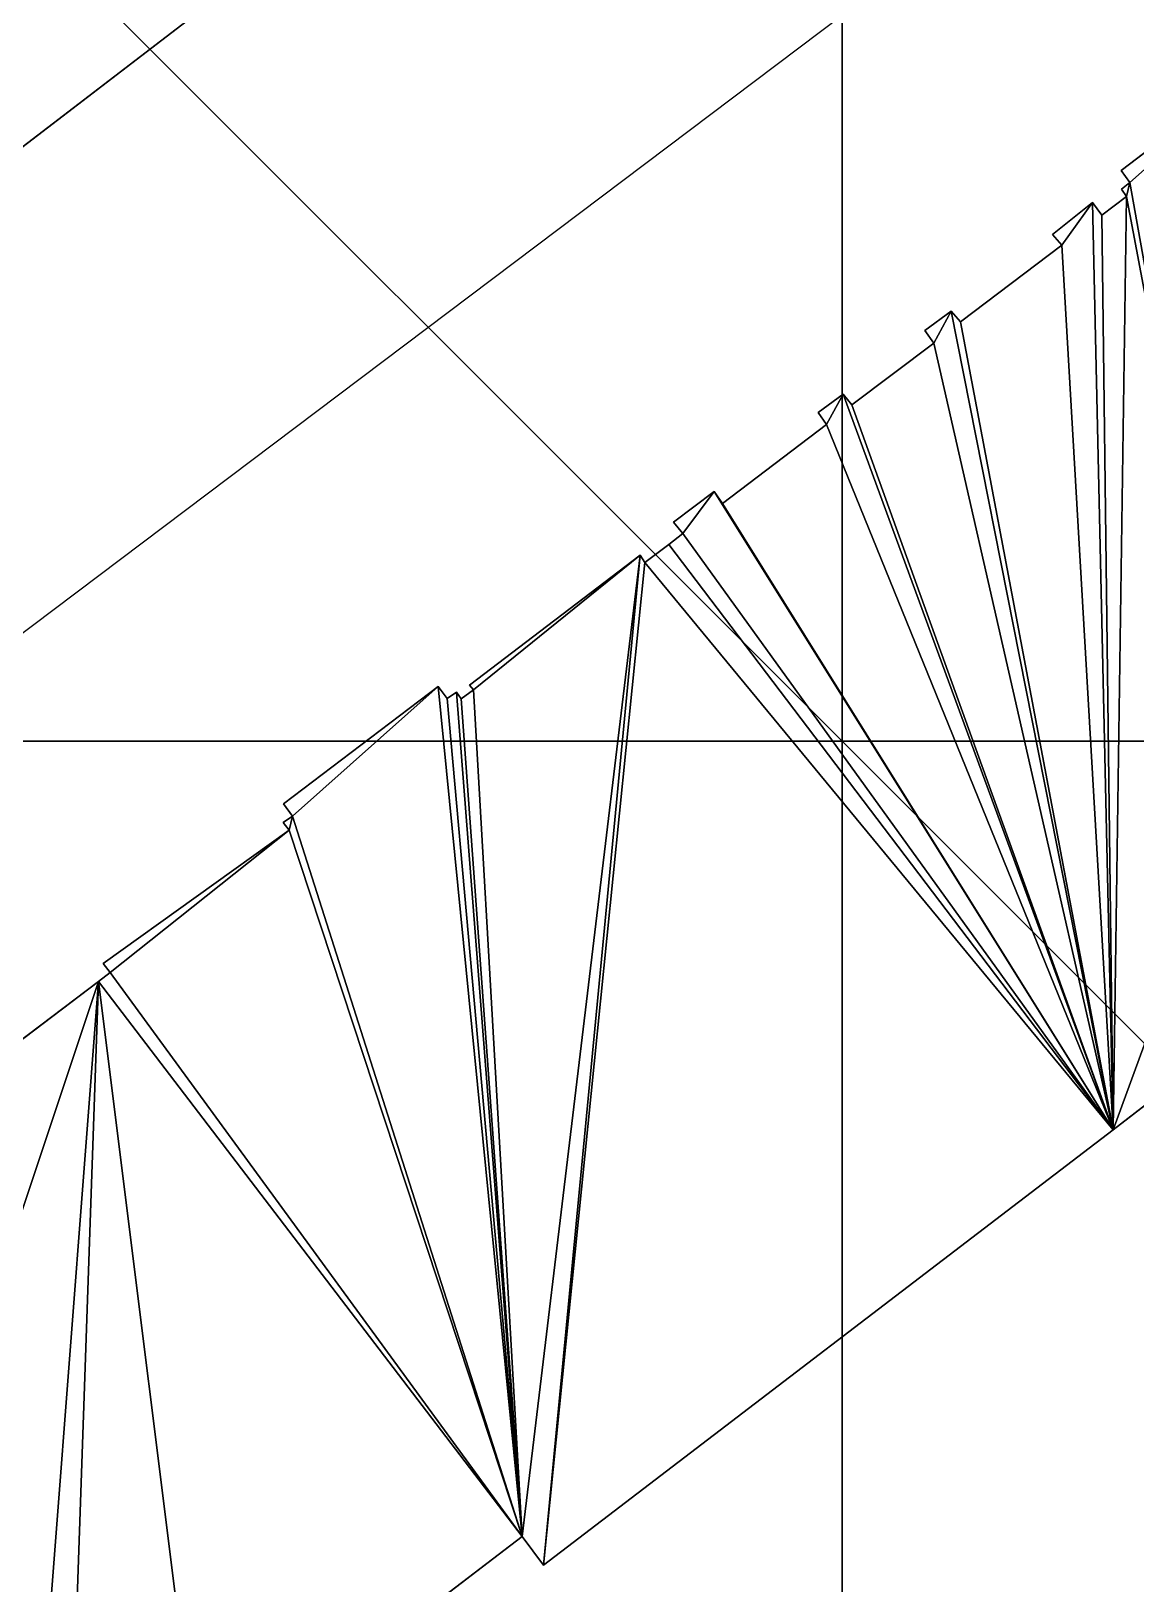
# Model space of a CAD drawing. Extents: x 0 to 812, y 0 to 720.
# Drawn here: x 436.34 to 454.94, y 285.81 to 311.96 of the extents above; entities that cross this region are included whole.
import ezdxf

# ---------------------------------------------------------------- set-up
doc = ezdxf.new("R2010")
doc.units = 0
doc.header["$LTSCALE"] = 0.0254
doc.layers.get('0').update_dxf_attribs({"color": 13, "linetype": 'CONTINUOUS'})
for name, color, linetype in [('BUILDINGS', 250, 'CONTINUOUS'), ('MINOR_ROADS', 250, 'CONTINUOUS'), ('PARKS', 250, 'CONTINUOUS'), ('TOPOGRAPHY', 250, 'CONTINUOUS')]:
    doc.layers.add(name, color=color, linetype=linetype)

# ---------------------------------------------------------------- blocks, each defined once
blk = doc.blocks.new('GROUP138')
at = {"color": 0}
for p, q in [((457.304, 311.598, 21.61), (454.693, 309.613, 21.61)), ((454.693, 309.613, 9.61), (457.304, 311.598, 9.61)), ((457.304, 311.598, 21.61), (454.693, 309.613, 21.61)), ((454.693, 309.613, 9.61), (457.304, 311.598, 9.61)), ((454.693, 309.613, 21.61), (454.842, 309.411, 21.61)), ((454.842, 309.411, 9.61), (454.693, 309.613, 9.61)), ((454.693, 309.613, 9.61), (454.693, 309.613, 21.61)), ((454.693, 309.613, 21.61), (454.842, 309.411, 21.61)), ((454.693, 309.613, 9.61), (454.693, 309.613, 21.61)), ((454.842, 309.411, 9.61), (454.693, 309.613, 9.61)), ((454.842, 309.411, 21.61), (454.699, 309.295, 21.61)), ((454.699, 309.295, 9.61), (454.842, 309.411, 9.61)), ((454.842, 309.411, 21.61), (454.699, 309.295, 21.61)), ((454.699, 309.295, 9.61), (454.842, 309.411, 9.61)), ((454.842, 309.411, 9.61), (454.842, 309.411, 21.61)), ((454.842, 309.411, 9.61), (454.842, 309.411, 21.61)), ((454.785, 309.171, 21.61), (454.37, 308.86, 21.61)), ((454.37, 308.86, 9.61), (454.785, 309.171, 9.61)), ((454.785, 309.171, 21.61), (454.37, 308.86, 21.61)), ((454.37, 308.86, 9.61), (454.785, 309.171, 9.61)), ((454.699, 309.295, 21.61), (454.785, 309.171, 21.61)), ((454.785, 309.171, 9.61), (454.699, 309.295, 9.61)), ((454.699, 309.295, 9.61), (454.699, 309.295, 21.61)), ((454.699, 309.295, 21.61), (454.785, 309.171, 21.61)), ((454.699, 309.295, 9.61), (454.699, 309.295, 21.61)), ((454.785, 309.171, 9.61), (454.699, 309.295, 9.61)), ((454.785, 309.171, 9.61), (454.785, 309.171, 21.61)), ((454.785, 309.171, 9.61), (454.785, 309.171, 21.61)), ((454.215, 309.07, 21.61), (453.538, 308.535, 21.61)), ((453.538, 308.535, 9.61), (454.215, 309.07, 9.61)), ((454.215, 309.07, 21.61), (453.538, 308.535, 21.61)), ((453.538, 308.535, 9.61), (454.215, 309.07, 9.61)), ((454.37, 308.86, 21.61), (454.215, 309.07, 21.61)), ((454.215, 309.07, 9.61), (454.37, 308.86, 9.61)), ((454.37, 308.86, 21.61), (454.215, 309.07, 21.61)), ((454.215, 309.07, 9.61), (454.37, 308.86, 9.61)), ((454.215, 309.07, 9.61), (454.215, 309.07, 21.61)), ((454.215, 309.07, 9.61), (454.215, 309.07, 21.61)), ((454.37, 308.86, 9.61), (454.37, 308.86, 21.61)), ((454.37, 308.86, 9.61), (454.37, 308.86, 21.61)), ((453.694, 308.352, 21.61), (451.988, 307.061, 21.61)), ((451.988, 307.061, 9.61), (453.694, 308.352, 9.61)), ((453.694, 308.352, 21.61), (451.988, 307.061, 21.61)), ((451.988, 307.061, 9.61), (453.694, 308.352, 9.61)), ((453.538, 308.535, 21.61), (453.694, 308.352, 21.61)), ((453.694, 308.352, 9.61), (453.538, 308.535, 9.61)), ((453.538, 308.535, 9.61), (453.538, 308.535, 21.61)), ((453.538, 308.535, 21.61), (453.694, 308.352, 21.61)), ((453.538, 308.535, 9.61), (453.538, 308.535, 21.61)), ((453.694, 308.352, 9.61), (453.538, 308.535, 9.61)), ((453.694, 308.352, 9.61), (453.694, 308.352, 21.61)), ((453.694, 308.352, 9.61), (453.694, 308.352, 21.61)), ((451.832, 307.244, 21.61), (451.392, 306.915, 21.61)), ((451.392, 306.915, 9.61), (451.832, 307.244, 9.61)), ((451.832, 307.244, 21.61), (451.392, 306.915, 21.61)), ((451.392, 306.915, 9.61), (451.832, 307.244, 9.61)), ((451.988, 307.061, 21.61), (451.832, 307.244, 21.61)), ((451.832, 307.244, 9.61), (451.988, 307.061, 9.61)), ((451.988, 307.061, 21.61), (451.832, 307.244, 21.61)), ((451.832, 307.244, 9.61), (451.988, 307.061, 9.61)), ((451.832, 307.244, 9.61), (451.832, 307.244, 21.61)), ((451.832, 307.244, 9.61), (451.832, 307.244, 21.61)), ((451.988, 307.061, 9.61), (451.988, 307.061, 21.61)), ((451.988, 307.061, 9.61), (451.988, 307.061, 21.61)), ((451.392, 306.915, 21.61), (451.541, 306.704, 21.61)), ((451.541, 306.704, 9.61), (451.392, 306.915, 9.61)), ((451.392, 306.915, 9.61), (451.392, 306.915, 21.61)), ((451.392, 306.915, 21.61), (451.541, 306.704, 21.61)), ((451.392, 306.915, 9.61), (451.392, 306.915, 21.61)), ((451.541, 306.704, 9.61), (451.392, 306.915, 9.61)), ((451.541, 306.704, 21.61), (450.164, 305.663, 21.61)), ((450.164, 305.663, 9.61), (451.541, 306.704, 9.61)), ((451.541, 306.704, 21.61), (450.164, 305.663, 21.61)), ((450.164, 305.663, 9.61), (451.541, 306.704, 9.61)), ((451.541, 306.704, 9.61), (451.541, 306.704, 21.61)), ((451.541, 306.704, 9.61), (451.541, 306.704, 21.61)), ((450.014, 305.846, 21.61), (449.592, 305.534, 21.61)), ((449.592, 305.534, 9.61), (450.014, 305.846, 9.61)), ((450.014, 305.846, 21.61), (449.592, 305.534, 21.61)), ((449.592, 305.534, 9.61), (450.014, 305.846, 9.61)), ((450.164, 305.663, 21.61), (450.014, 305.846, 21.61)), ((450.014, 305.846, 9.61), (450.164, 305.663, 9.61)), ((450.164, 305.663, 21.61), (450.014, 305.846, 21.61)), ((450.014, 305.846, 9.61), (450.164, 305.663, 9.61)), ((450.014, 305.846, 9.61), (450.014, 305.846, 21.61)), ((450.014, 305.846, 9.61), (450.014, 305.846, 21.61)), ((449.592, 305.534, 21.61), (449.736, 305.333, 21.61)), ((449.736, 305.333, 9.61), (449.592, 305.534, 9.61)), ((449.592, 305.534, 9.61), (449.592, 305.534, 21.61)), ((449.592, 305.534, 21.61), (449.736, 305.333, 21.61)), ((449.592, 305.534, 9.61), (449.592, 305.534, 21.61)), ((449.736, 305.333, 9.61), (449.592, 305.534, 9.61)), ((450.164, 305.663, 9.61), (450.164, 305.663, 21.61)), ((450.164, 305.663, 9.61), (450.164, 305.663, 21.61)), ((449.736, 305.333, 21.61), (447.987, 304.007, 21.61)), ((447.987, 304.007, 9.61), (449.736, 305.333, 9.61)), ((449.736, 305.333, 21.61), (447.987, 304.007, 21.61)), ((447.987, 304.007, 9.61), (449.736, 305.333, 9.61)), ((449.736, 305.333, 9.61), (449.736, 305.333, 21.61)), ((449.736, 305.333, 9.61), (449.736, 305.333, 21.61)), ((447.843, 304.208, 21.61), (447.161, 303.691, 21.61)), ((447.161, 303.691, 9.61), (447.843, 304.208, 9.61)), ((447.843, 304.208, 21.61), (447.161, 303.691, 21.61)), ((447.161, 303.691, 9.61), (447.843, 304.208, 9.61)), ((447.987, 304.007, 21.61), (447.843, 304.208, 21.61)), ((447.843, 304.208, 9.61), (447.987, 304.007, 9.61)), ((447.987, 304.007, 21.61), (447.843, 304.208, 21.61)), ((447.843, 304.208, 9.61), (447.987, 304.007, 9.61)), ((447.843, 304.208, 9.61), (447.843, 304.208, 21.61)), ((447.843, 304.208, 9.61), (447.843, 304.208, 21.61)), ((447.987, 304.007, 9.61), (447.987, 304.007, 21.61)), ((447.987, 304.007, 9.61), (447.987, 304.007, 21.61)), ((447.161, 303.691, 21.61), (447.317, 303.499, 21.61)), ((447.317, 303.499, 9.61), (447.161, 303.691, 9.61)), ((447.161, 303.691, 9.61), (447.161, 303.691, 21.61)), ((447.161, 303.691, 21.61), (447.317, 303.499, 21.61)), ((447.161, 303.691, 9.61), (447.161, 303.691, 21.61)), ((447.317, 303.499, 9.61), (447.161, 303.691, 9.61)), ((447.317, 303.499, 21.61), (447.081, 303.312, 21.61)), ((447.081, 303.312, 9.61), (447.317, 303.499, 9.61)), ((447.317, 303.499, 21.61), (447.081, 303.312, 21.61)), ((447.081, 303.312, 9.61), (447.317, 303.499, 9.61)), ((447.317, 303.499, 9.61), (447.317, 303.499, 21.61)), ((447.317, 303.499, 9.61), (447.317, 303.499, 21.61)), ((447.081, 303.312, 21.61), (454.559, 293.459, 21.61)), ((454.559, 293.459, 9.61), (447.081, 303.312, 9.61)), ((447.081, 303.312, 9.61), (447.081, 303.312, 21.61)), ((447.081, 303.312, 21.61), (454.559, 293.459, 21.61)), ((447.081, 303.312, 9.61), (447.081, 303.312, 21.61)), ((454.559, 293.459, 9.61), (447.081, 303.312, 9.61)), ((454.559, 293.459, 21.61), (458.661, 296.631, 21.61)), ((458.661, 296.631, 9.61), (454.559, 293.459, 9.61)), ((454.559, 293.459, 21.61), (458.661, 296.631, 21.61)), ((458.661, 296.631, 9.61), (454.559, 293.459, 9.61)), ((454.559, 293.459, 21.61), (454.559, 293.459, 9.61)), ((454.559, 293.459, 21.61), (454.559, 293.459, 9.61))]:
    blk.add_line(p, q, dxfattribs=at)
mesh = blk.add_polyface(dxfattribs=at)
corners = [(454.559, 293.459, 21.61), (447.317, 303.499, 21.61), (447.081, 303.312, 21.61), (447.843, 304.208, 21.61), (447.987, 304.007, 21.61), (449.736, 305.333, 21.61), (450.014, 305.846, 21.61), (450.164, 305.663, 21.61), (451.541, 306.704, 21.61), (451.832, 307.244, 21.61), (451.988, 307.061, 21.61), (453.694, 308.352, 21.61), (454.215, 309.07, 21.61), (454.37, 308.86, 21.61), (454.785, 309.171, 21.61), (456.667, 299.204, 21.61), (458.661, 296.631, 21.61), (454.842, 309.411, 21.61), (457.304, 311.598, 21.61), (454.693, 309.613, 21.61), (458.567, 300.674, 21.61), (457.448, 311.388, 21.61), (457.572, 311.486, 21.61), (457.664, 311.371, 21.61), (457.863, 311.522, 21.61), (462.017, 314.805, 21.61), (457.799, 311.599, 21.61), (463.395, 294.435, 21.61), (472.299, 301.416, 21.61), (454.699, 309.295, 21.61), (453.538, 308.535, 21.61), (451.392, 306.915, 21.61), (449.592, 305.534, 21.61), (447.161, 303.691, 21.61)]
mesh.append_faces([[corners[k] for k in face] for face in [(0, 1, 2), (15, 0, 16), (17, 18, 19), (24, 25, 26), (25, 27, 28)]], dxfattribs={"vtx0": -1, "color": 0})
mesh.append_faces([[corners[k] for k in face] for face in [(3, 0, 4), (4, 0, 5), (6, 0, 7), (7, 0, 8), (9, 0, 10), (10, 0, 11), (12, 0, 13), (13, 0, 14), (18, 20, 21), (21, 20, 22), (22, 20, 23), (23, 20, 24)]], dxfattribs={"vtx0": -1, "vtx1": -1, "color": 0})
mesh.append_faces([[corners[k] for k in face] for face in [(1, 0, 3), (5, 0, 6), (8, 0, 9), (11, 0, 12), (14, 0, 15), (14, 15, 17), (18, 17, 15), (25, 24, 20)]], dxfattribs={"vtx0": -1, "vtx1": -1, "vtx2": -1, "color": 0})
mesh.append_faces([[corners[k] for k in face] for face in [(18, 15, 20), (25, 20, 27)]], dxfattribs={"vtx0": -1, "vtx2": -1, "color": 0})
mesh.append_faces([[corners[k] for k in face] for face in [(17, 29, 14), (12, 30, 11), (9, 31, 8), (6, 32, 5), (3, 33, 1)]], dxfattribs={"vtx2": -1, "color": 0})
mesh = blk.add_polyface(dxfattribs=at)
corners = [(447.843, 304.208, 9.61), (447.317, 303.499, 9.61), (447.161, 303.691, 9.61), (450.014, 305.846, 9.61), (449.736, 305.333, 9.61), (449.592, 305.534, 9.61), (451.832, 307.244, 9.61), (451.541, 306.704, 9.61), (451.392, 306.915, 9.61), (454.215, 309.07, 9.61), (453.694, 308.352, 9.61), (453.538, 308.535, 9.61), (454.842, 309.411, 9.61), (454.785, 309.171, 9.61), (454.699, 309.295, 9.61), (462.017, 314.805, 9.61), (457.863, 311.522, 9.61), (457.799, 311.599, 9.61), (458.567, 300.674, 9.61), (463.395, 294.435, 9.61), (472.299, 301.416, 9.61), (457.304, 311.598, 9.61), (454.693, 309.613, 9.61), (456.667, 299.204, 9.61), (457.448, 311.388, 9.61), (457.572, 311.486, 9.61), (457.664, 311.371, 9.61), (454.559, 293.459, 9.61), (447.081, 303.312, 9.61), (447.987, 304.007, 9.61), (450.164, 305.663, 9.61), (451.988, 307.061, 9.61), (454.37, 308.86, 9.61), (458.661, 296.631, 9.61)]
mesh.append_faces([[corners[k] for k in face] for face in [(0, 1, 2), (3, 4, 5), (6, 7, 8), (9, 10, 11), (12, 13, 14), (15, 16, 17), (19, 15, 20), (21, 12, 22), (1, 27, 28), (27, 23, 33)]], dxfattribs={"vtx0": -1, "color": 0})
mesh.append_faces([[corners[k] for k in face] for face in [(18, 15, 19), (23, 21, 18)]], dxfattribs={"vtx0": -1, "vtx1": -1, "color": 0})
mesh.append_faces([[corners[k] for k in face] for face in [(16, 15, 18), (12, 21, 23), (27, 1, 0), (27, 4, 3), (27, 7, 6), (27, 10, 9), (27, 13, 23), (23, 13, 12)]], dxfattribs={"vtx0": -1, "vtx1": -1, "vtx2": -1, "color": 0})
mesh.append_faces([[corners[k] for k in face] for face in [(18, 21, 24), (18, 24, 25), (18, 25, 26), (18, 26, 16), (27, 0, 29), (27, 29, 4), (27, 3, 30), (27, 30, 7), (27, 6, 31), (27, 31, 10), (27, 9, 32), (27, 32, 13)]], dxfattribs={"vtx0": -1, "vtx2": -1, "color": 0})
mesh = blk.add_polyface(dxfattribs=at)
corners = [(454.693, 309.613, 21.61), (457.304, 311.598, 9.61), (454.693, 309.613, 9.61), (457.304, 311.598, 21.61)]
mesh.append_faces([[corners[k] for k in face] for face in [(0, 1, 2), (1, 0, 3)]], dxfattribs={"vtx0": -1, "color": 0})
mesh = blk.add_polyface(dxfattribs=at)
corners = [(454.693, 309.613, 21.61), (454.842, 309.411, 9.61), (454.842, 309.411, 21.61), (454.693, 309.613, 9.61)]
mesh.append_faces([[corners[k] for k in face] for face in [(0, 1, 2), (1, 0, 3)]], dxfattribs={"vtx0": -1, "color": 0})
mesh = blk.add_polyface(dxfattribs=at)
corners = [(454.699, 309.295, 21.61), (454.842, 309.411, 9.61), (454.699, 309.295, 9.61), (454.842, 309.411, 21.61)]
mesh.append_faces([[corners[k] for k in face] for face in [(0, 1, 2), (1, 0, 3)]], dxfattribs={"vtx0": -1, "color": 0})
mesh = blk.add_polyface(dxfattribs=at)
corners = [(454.37, 308.86, 21.61), (454.785, 309.171, 9.61), (454.37, 308.86, 9.61), (454.785, 309.171, 21.61)]
mesh.append_faces([[corners[k] for k in face] for face in [(0, 1, 2), (1, 0, 3)]], dxfattribs={"vtx0": -1, "color": 0})
mesh = blk.add_polyface(dxfattribs=at)
corners = [(454.699, 309.295, 21.61), (454.785, 309.171, 9.61), (454.785, 309.171, 21.61), (454.699, 309.295, 9.61)]
mesh.append_faces([[corners[k] for k in face] for face in [(0, 1, 2), (1, 0, 3)]], dxfattribs={"vtx0": -1, "color": 0})
mesh = blk.add_polyface(dxfattribs=at)
corners = [(453.538, 308.535, 21.61), (454.215, 309.07, 9.61), (453.538, 308.535, 9.61), (454.215, 309.07, 21.61)]
mesh.append_faces([[corners[k] for k in face] for face in [(0, 1, 2), (1, 0, 3)]], dxfattribs={"vtx0": -1, "color": 0})
mesh = blk.add_polyface(dxfattribs=at)
corners = [(454.215, 309.07, 9.61), (454.37, 308.86, 21.61), (454.37, 308.86, 9.61), (454.215, 309.07, 21.61)]
mesh.append_faces([[corners[k] for k in face] for face in [(0, 1, 2), (1, 0, 3)]], dxfattribs={"vtx0": -1, "color": 0})
mesh = blk.add_polyface(dxfattribs=at)
corners = [(451.988, 307.061, 21.61), (453.694, 308.352, 9.61), (451.988, 307.061, 9.61), (453.694, 308.352, 21.61)]
mesh.append_faces([[corners[k] for k in face] for face in [(0, 1, 2), (1, 0, 3)]], dxfattribs={"vtx0": -1, "color": 0})
mesh = blk.add_polyface(dxfattribs=at)
corners = [(453.538, 308.535, 21.61), (453.694, 308.352, 9.61), (453.694, 308.352, 21.61), (453.538, 308.535, 9.61)]
mesh.append_faces([[corners[k] for k in face] for face in [(0, 1, 2), (1, 0, 3)]], dxfattribs={"vtx0": -1, "color": 0})
mesh = blk.add_polyface(dxfattribs=at)
corners = [(451.392, 306.915, 21.61), (451.832, 307.244, 9.61), (451.392, 306.915, 9.61), (451.832, 307.244, 21.61)]
mesh.append_faces([[corners[k] for k in face] for face in [(0, 1, 2), (1, 0, 3)]], dxfattribs={"vtx0": -1, "color": 0})
mesh = blk.add_polyface(dxfattribs=at)
corners = [(451.832, 307.244, 9.61), (451.988, 307.061, 21.61), (451.988, 307.061, 9.61), (451.832, 307.244, 21.61)]
mesh.append_faces([[corners[k] for k in face] for face in [(0, 1, 2), (1, 0, 3)]], dxfattribs={"vtx0": -1, "color": 0})
mesh = blk.add_polyface(dxfattribs=at)
corners = [(451.392, 306.915, 21.61), (451.541, 306.704, 9.61), (451.541, 306.704, 21.61), (451.392, 306.915, 9.61)]
mesh.append_faces([[corners[k] for k in face] for face in [(0, 1, 2), (1, 0, 3)]], dxfattribs={"vtx0": -1, "color": 0})
mesh = blk.add_polyface(dxfattribs=at)
corners = [(450.164, 305.663, 21.61), (451.541, 306.704, 9.61), (450.164, 305.663, 9.61), (451.541, 306.704, 21.61)]
mesh.append_faces([[corners[k] for k in face] for face in [(0, 1, 2), (1, 0, 3)]], dxfattribs={"vtx0": -1, "color": 0})
mesh = blk.add_polyface(dxfattribs=at)
corners = [(449.592, 305.534, 21.61), (450.014, 305.846, 9.61), (449.592, 305.534, 9.61), (450.014, 305.846, 21.61)]
mesh.append_faces([[corners[k] for k in face] for face in [(0, 1, 2), (1, 0, 3)]], dxfattribs={"vtx0": -1, "color": 0})
mesh = blk.add_polyface(dxfattribs=at)
corners = [(450.014, 305.846, 9.61), (450.164, 305.663, 21.61), (450.164, 305.663, 9.61), (450.014, 305.846, 21.61)]
mesh.append_faces([[corners[k] for k in face] for face in [(0, 1, 2), (1, 0, 3)]], dxfattribs={"vtx0": -1, "color": 0})
mesh = blk.add_polyface(dxfattribs=at)
corners = [(449.592, 305.534, 21.61), (449.736, 305.333, 9.61), (449.736, 305.333, 21.61), (449.592, 305.534, 9.61)]
mesh.append_faces([[corners[k] for k in face] for face in [(0, 1, 2), (1, 0, 3)]], dxfattribs={"vtx0": -1, "color": 0})
mesh = blk.add_polyface(dxfattribs=at)
corners = [(447.987, 304.007, 21.61), (449.736, 305.333, 9.61), (447.987, 304.007, 9.61), (449.736, 305.333, 21.61)]
mesh.append_faces([[corners[k] for k in face] for face in [(0, 1, 2), (1, 0, 3)]], dxfattribs={"vtx0": -1, "color": 0})
mesh = blk.add_polyface(dxfattribs=at)
corners = [(447.161, 303.691, 21.61), (447.843, 304.208, 9.61), (447.161, 303.691, 9.61), (447.843, 304.208, 21.61)]
mesh.append_faces([[corners[k] for k in face] for face in [(0, 1, 2), (1, 0, 3)]], dxfattribs={"vtx0": -1, "color": 0})
mesh = blk.add_polyface(dxfattribs=at)
corners = [(447.843, 304.208, 9.61), (447.987, 304.007, 21.61), (447.987, 304.007, 9.61), (447.843, 304.208, 21.61)]
mesh.append_faces([[corners[k] for k in face] for face in [(0, 1, 2), (1, 0, 3)]], dxfattribs={"vtx0": -1, "color": 0})
mesh = blk.add_polyface(dxfattribs=at)
corners = [(447.161, 303.691, 21.61), (447.317, 303.499, 9.61), (447.317, 303.499, 21.61), (447.161, 303.691, 9.61)]
mesh.append_faces([[corners[k] for k in face] for face in [(0, 1, 2), (1, 0, 3)]], dxfattribs={"vtx0": -1, "color": 0})
mesh = blk.add_polyface(dxfattribs=at)
corners = [(447.081, 303.312, 21.61), (447.317, 303.499, 9.61), (447.081, 303.312, 9.61), (447.317, 303.499, 21.61)]
mesh.append_faces([[corners[k] for k in face] for face in [(0, 1, 2), (1, 0, 3)]], dxfattribs={"vtx0": -1, "color": 0})
mesh = blk.add_polyface(dxfattribs=at)
corners = [(447.081, 303.312, 21.61), (454.559, 293.459, 9.61), (454.559, 293.459, 21.61), (447.081, 303.312, 9.61)]
mesh.append_faces([[corners[k] for k in face] for face in [(0, 1, 2), (1, 0, 3)]], dxfattribs={"vtx0": -1, "color": 0})
mesh = blk.add_polyface(dxfattribs=at)
corners = [(458.661, 296.631, 21.61), (454.559, 293.459, 9.61), (458.661, 296.631, 9.61), (454.559, 293.459, 21.61)]
mesh.append_faces([[corners[k] for k in face] for face in [(0, 1, 2), (1, 0, 3)]], dxfattribs={"vtx0": -1, "color": 0})
blk = doc.blocks.new('GROUP255')
at = {"color": 0}
blk.add_polyline3d([(423.662, 285.494, 8.666), (437.482, 295.954, 9.338), (437.674, 296.106, 9.347), (437.559, 296.259, 9.349), (440.687, 298.506, 9.492), (440.589, 298.631, 9.493), (440.744, 298.737, 9.5), (440.594, 298.948, 9.503), (441.981, 300, 9.567), (443.2, 300.925, 9.6), (443.349, 300.723, 9.603), (443.504, 300.829, 9.607), (443.584, 300.715, 9.608), (443.795, 300.866, 9.614), (443.725, 300.943, 9.613), (446.598, 303.134, 9.687), (446.678, 303.009, 9.689), (447.081, 303.312, 9.699), (447.317, 303.499, 9.705), (447.161, 303.691, 9.702), (447.843, 304.208, 9.719), (447.987, 304.007, 9.722), (449.736, 305.333, 9.765), (449.592, 305.534, 9.762), (450, 305.836, 9.772), (450.014, 305.846, 9.772), (450.164, 305.663, 9.773), (451.541, 306.704, 9.781), (451.392, 306.915, 9.78), (451.832, 307.244, 9.783), (451.988, 307.061, 9.783), (453.694, 308.352, 9.791), (453.538, 308.535, 9.79), (454.215, 309.07, 9.793), (454.37, 308.86, 9.793), (454.785, 309.171, 9.795), (454.699, 309.295, 9.795), (454.842, 309.411, 9.795), (454.693, 309.613, 9.795), (457.304, 311.598, 9.802)], dxfattribs=at)
blk = doc.blocks.new('GROUP365')
at = {"color": 0}
for p, q in [((446.598, 303.134, 24.232), (443.725, 300.943, 24.232)), ((443.725, 300.943, 9.232), (446.598, 303.134, 9.232)), ((446.598, 303.134, 24.232), (443.725, 300.943, 24.232)), ((443.725, 300.943, 9.232), (446.598, 303.134, 9.232)), ((446.678, 303.009, 24.232), (446.598, 303.134, 24.232)), ((446.598, 303.134, 9.232), (446.678, 303.009, 9.232)), ((446.678, 303.009, 24.232), (446.598, 303.134, 24.232)), ((446.598, 303.134, 9.232), (446.678, 303.009, 9.232)), ((446.598, 303.134, 9.232), (446.598, 303.134, 24.232)), ((446.598, 303.134, 9.232), (446.598, 303.134, 24.232)), ((447.081, 303.312, 24.232), (446.678, 303.009, 24.232)), ((446.678, 303.009, 9.232), (447.081, 303.312, 9.232)), ((447.081, 303.312, 24.232), (446.678, 303.009, 24.232)), ((446.678, 303.009, 9.232), (447.081, 303.312, 9.232)), ((454.559, 293.459, 24.232), (447.081, 303.312, 24.232)), ((447.081, 303.312, 9.232), (454.559, 293.459, 9.232)), ((454.559, 293.459, 24.232), (447.081, 303.312, 24.232)), ((447.081, 303.312, 9.232), (454.559, 293.459, 9.232)), ((447.081, 303.312, 9.232), (447.081, 303.312, 24.232)), ((447.081, 303.312, 9.232), (447.081, 303.312, 24.232)), ((446.678, 303.009, 9.232), (446.678, 303.009, 24.232)), ((446.678, 303.009, 9.232), (446.678, 303.009, 24.232)), ((443.2, 300.925, 24.232), (440.594, 298.948, 24.232)), ((440.594, 298.948, 9.232), (443.2, 300.925, 9.232)), ((443.2, 300.925, 24.232), (440.594, 298.948, 24.232)), ((440.594, 298.948, 9.232), (443.2, 300.925, 9.232)), ((443.349, 300.723, 24.232), (443.2, 300.925, 24.232)), ((443.2, 300.925, 9.232), (443.349, 300.723, 9.232)), ((443.349, 300.723, 24.232), (443.2, 300.925, 24.232)), ((443.2, 300.925, 9.232), (443.349, 300.723, 9.232)), ((443.2, 300.925, 9.232), (443.2, 300.925, 24.232)), ((443.2, 300.925, 9.232), (443.2, 300.925, 24.232)), ((443.504, 300.829, 24.232), (443.349, 300.723, 24.232)), ((443.349, 300.723, 9.232), (443.504, 300.829, 9.232)), ((443.504, 300.829, 24.232), (443.349, 300.723, 24.232)), ((443.349, 300.723, 9.232), (443.504, 300.829, 9.232)), ((443.349, 300.723, 9.232), (443.349, 300.723, 24.232)), ((443.349, 300.723, 9.232), (443.349, 300.723, 24.232)), ((443.584, 300.715, 24.232), (443.504, 300.829, 24.232)), ((443.504, 300.829, 9.232), (443.584, 300.715, 9.232)), ((443.584, 300.715, 24.232), (443.504, 300.829, 24.232)), ((443.504, 300.829, 9.232), (443.584, 300.715, 9.232)), ((443.504, 300.829, 9.232), (443.504, 300.829, 24.232)), ((443.504, 300.829, 9.232), (443.504, 300.829, 24.232)), ((443.795, 300.866, 24.232), (443.584, 300.715, 24.232)), ((443.584, 300.715, 9.232), (443.795, 300.866, 9.232)), ((443.795, 300.866, 24.232), (443.584, 300.715, 24.232)), ((443.584, 300.715, 9.232), (443.795, 300.866, 9.232)), ((443.584, 300.715, 9.232), (443.584, 300.715, 24.232)), ((443.584, 300.715, 9.232), (443.584, 300.715, 24.232)), ((443.725, 300.943, 24.232), (443.795, 300.866, 24.232)), ((443.795, 300.866, 9.232), (443.725, 300.943, 9.232)), ((443.725, 300.943, 9.232), (443.725, 300.943, 24.232)), ((443.725, 300.943, 24.232), (443.795, 300.866, 24.232)), ((443.725, 300.943, 9.232), (443.725, 300.943, 24.232)), ((443.795, 300.866, 9.232), (443.725, 300.943, 9.232)), ((443.795, 300.866, 9.232), (443.795, 300.866, 24.232)), ((443.795, 300.866, 9.232), (443.795, 300.866, 24.232)), ((440.594, 298.948, 24.232), (440.744, 298.737, 24.232)), ((440.744, 298.737, 9.232), (440.594, 298.948, 9.232)), ((440.594, 298.948, 9.232), (440.594, 298.948, 24.232)), ((440.594, 298.948, 24.232), (440.744, 298.737, 24.232)), ((440.594, 298.948, 9.232), (440.594, 298.948, 24.232)), ((440.744, 298.737, 9.232), (440.594, 298.948, 9.232)), ((440.744, 298.737, 24.232), (440.589, 298.631, 24.232)), ((440.589, 298.631, 9.232), (440.744, 298.737, 9.232)), ((440.744, 298.737, 24.232), (440.589, 298.631, 24.232)), ((440.589, 298.631, 9.232), (440.744, 298.737, 9.232)), ((440.589, 298.631, 24.232), (440.687, 298.506, 24.232)), ((440.687, 298.506, 9.232), (440.589, 298.631, 9.232)), ((440.589, 298.631, 9.232), (440.589, 298.631, 24.232)), ((440.589, 298.631, 24.232), (440.687, 298.506, 24.232)), ((440.589, 298.631, 9.232), (440.589, 298.631, 24.232)), ((440.687, 298.506, 9.232), (440.589, 298.631, 9.232)), ((440.744, 298.737, 9.232), (440.744, 298.737, 24.232)), ((440.744, 298.737, 9.232), (440.744, 298.737, 24.232)), ((440.687, 298.506, 24.232), (437.559, 296.259, 24.232)), ((437.559, 296.259, 9.232), (440.687, 298.506, 9.232)), ((440.687, 298.506, 24.232), (437.559, 296.259, 24.232)), ((437.559, 296.259, 9.232), (440.687, 298.506, 9.232)), ((440.687, 298.506, 9.232), (440.687, 298.506, 24.232)), ((440.687, 298.506, 9.232), (440.687, 298.506, 24.232)), ((437.674, 296.106, 24.232), (437.482, 295.954, 24.232)), ((437.482, 295.954, 9.232), (437.674, 296.106, 9.232)), ((437.674, 296.106, 24.232), (437.482, 295.954, 24.232)), ((437.482, 295.954, 9.232), (437.674, 296.106, 9.232)), ((437.559, 296.259, 24.232), (437.674, 296.106, 24.232)), ((437.674, 296.106, 9.232), (437.559, 296.259, 9.232)), ((437.559, 296.259, 9.232), (437.559, 296.259, 24.232)), ((437.559, 296.259, 24.232), (437.674, 296.106, 24.232)), ((437.559, 296.259, 9.232), (437.559, 296.259, 24.232)), ((437.674, 296.106, 9.232), (437.559, 296.259, 9.232)), ((437.674, 296.106, 9.232), (437.674, 296.106, 24.232)), ((437.674, 296.106, 9.232), (437.674, 296.106, 24.232)), ((437.482, 295.954, 24.232), (444.61, 286.608, 24.232)), ((444.61, 286.608, 9.232), (437.482, 295.954, 9.232)), ((437.482, 295.954, 9.232), (437.482, 295.954, 24.232)), ((437.482, 295.954, 24.232), (444.61, 286.608, 24.232)), ((437.482, 295.954, 9.232), (437.482, 295.954, 24.232)), ((444.61, 286.608, 9.232), (437.482, 295.954, 9.232)), ((444.973, 286.129, 24.232), (454.559, 293.459, 24.232)), ((454.559, 293.459, 9.232), (444.973, 286.129, 9.232)), ((444.973, 286.129, 24.232), (454.559, 293.459, 24.232)), ((454.559, 293.459, 9.232), (444.973, 286.129, 9.232)), ((454.559, 293.459, 9.232), (454.559, 293.459, 24.232)), ((454.559, 293.459, 9.232), (454.559, 293.459, 24.232)), ((444.61, 286.608, 24.232), (444.973, 286.129, 24.232)), ((444.973, 286.129, 9.232), (444.61, 286.608, 9.232)), ((444.61, 286.608, 24.232), (444.973, 286.129, 24.232)), ((444.61, 286.608, 24.232), (444.61, 286.608, 9.232)), ((444.973, 286.129, 9.232), (444.61, 286.608, 9.232)), ((444.61, 286.608, 24.232), (444.61, 286.608, 9.232)), ((444.973, 286.129, 9.232), (444.973, 286.129, 24.232)), ((444.973, 286.129, 9.232), (444.973, 286.129, 24.232))]:
    blk.add_line(p, q, dxfattribs=at)
mesh = blk.add_polyface(dxfattribs=at)
corners = [(444.61, 286.608, 24.232), (437.674, 296.106, 24.232), (437.482, 295.954, 24.232), (440.687, 298.506, 24.232), (440.744, 298.737, 24.232), (443.2, 300.925, 24.232), (443.349, 300.723, 24.232), (443.504, 300.829, 24.232), (443.584, 300.715, 24.232), (443.795, 300.866, 24.232), (446.598, 303.134, 24.232), (443.725, 300.943, 24.232), (444.973, 286.129, 24.232), (446.678, 303.009, 24.232), (454.559, 293.459, 24.232), (447.081, 303.312, 24.232), (440.594, 298.948, 24.232), (440.589, 298.631, 24.232), (437.559, 296.259, 24.232)]
mesh.append_faces([[corners[k] for k in face] for face in [(0, 1, 2), (9, 10, 11), (13, 14, 15)]], dxfattribs={"vtx0": -1, "color": 0})
mesh.append_faces([[corners[k] for k in face] for face in [(5, 0, 6), (6, 0, 7), (7, 0, 8), (8, 0, 9), (10, 12, 13)]], dxfattribs={"vtx0": -1, "vtx1": -1, "color": 0})
mesh.append_faces([[corners[k] for k in face] for face in [(1, 0, 3), (3, 0, 4), (4, 0, 5), (10, 9, 0)]], dxfattribs={"vtx0": -1, "vtx1": -1, "vtx2": -1, "color": 0})
mesh.append_faces([[corners[k] for k in face] for face in [(10, 0, 12), (13, 12, 14)]], dxfattribs={"vtx0": -1, "vtx2": -1, "color": 0})
mesh.append_faces([[corners[k] for k in face] for face in [(5, 16, 4), (4, 17, 3), (3, 18, 1)]], dxfattribs={"vtx2": -1, "color": 0})
mesh = blk.add_polyface(dxfattribs=at)
corners = [(440.687, 298.506, 9.232), (437.674, 296.106, 9.232), (437.559, 296.259, 9.232), (440.744, 298.737, 9.232), (440.589, 298.631, 9.232), (443.2, 300.925, 9.232), (440.594, 298.948, 9.232), (446.598, 303.134, 9.232), (443.795, 300.866, 9.232), (443.725, 300.943, 9.232), (444.61, 286.608, 9.232), (444.973, 286.129, 9.232), (446.678, 303.009, 9.232), (454.559, 293.459, 9.232), (447.081, 303.312, 9.232), (437.482, 295.954, 9.232), (443.349, 300.723, 9.232), (443.504, 300.829, 9.232), (443.584, 300.715, 9.232)]
mesh.append_faces([[corners[k] for k in face] for face in [(0, 1, 2), (3, 0, 4), (5, 3, 6), (7, 8, 9), (13, 12, 14), (1, 10, 15)]], dxfattribs={"vtx0": -1, "color": 0})
mesh.append_faces([[corners[k] for k in face] for face in [(10, 7, 11), (11, 12, 13)]], dxfattribs={"vtx0": -1, "vtx1": -1, "color": 0})
mesh.append_faces([[corners[k] for k in face] for face in [(8, 7, 10), (10, 1, 0), (10, 0, 3), (10, 3, 5)]], dxfattribs={"vtx0": -1, "vtx1": -1, "vtx2": -1, "color": 0})
mesh.append_faces([[corners[k] for k in face] for face in [(11, 7, 12), (10, 5, 16), (10, 16, 17), (10, 17, 18), (10, 18, 8)]], dxfattribs={"vtx0": -1, "vtx2": -1, "color": 0})
mesh = blk.add_polyface(dxfattribs=at)
corners = [(443.725, 300.943, 24.232), (446.598, 303.134, 9.232), (443.725, 300.943, 9.232), (446.598, 303.134, 24.232)]
mesh.append_faces([[corners[k] for k in face] for face in [(0, 1, 2), (1, 0, 3)]], dxfattribs={"vtx0": -1, "color": 0})
mesh = blk.add_polyface(dxfattribs=at)
corners = [(446.598, 303.134, 9.232), (446.678, 303.009, 24.232), (446.678, 303.009, 9.232), (446.598, 303.134, 24.232)]
mesh.append_faces([[corners[k] for k in face] for face in [(0, 1, 2), (1, 0, 3)]], dxfattribs={"vtx0": -1, "color": 0})
mesh = blk.add_polyface(dxfattribs=at)
corners = [(446.678, 303.009, 24.232), (447.081, 303.312, 9.232), (446.678, 303.009, 9.232), (447.081, 303.312, 24.232)]
mesh.append_faces([[corners[k] for k in face] for face in [(0, 1, 2), (1, 0, 3)]], dxfattribs={"vtx0": -1, "color": 0})
mesh = blk.add_polyface(dxfattribs=at)
corners = [(447.081, 303.312, 9.232), (454.559, 293.459, 24.232), (454.559, 293.459, 9.232), (447.081, 303.312, 24.232)]
mesh.append_faces([[corners[k] for k in face] for face in [(0, 1, 2), (1, 0, 3)]], dxfattribs={"vtx0": -1, "color": 0})
mesh = blk.add_polyface(dxfattribs=at)
corners = [(440.594, 298.948, 24.232), (443.2, 300.925, 9.232), (440.594, 298.948, 9.232), (443.2, 300.925, 24.232)]
mesh.append_faces([[corners[k] for k in face] for face in [(0, 1, 2), (1, 0, 3)]], dxfattribs={"vtx0": -1, "color": 0})
mesh = blk.add_polyface(dxfattribs=at)
corners = [(443.2, 300.925, 9.232), (443.349, 300.723, 24.232), (443.349, 300.723, 9.232), (443.2, 300.925, 24.232)]
mesh.append_faces([[corners[k] for k in face] for face in [(0, 1, 2), (1, 0, 3)]], dxfattribs={"vtx0": -1, "color": 0})
mesh = blk.add_polyface(dxfattribs=at)
corners = [(443.349, 300.723, 24.232), (443.504, 300.829, 9.232), (443.349, 300.723, 9.232), (443.504, 300.829, 24.232)]
mesh.append_faces([[corners[k] for k in face] for face in [(0, 1, 2), (1, 0, 3)]], dxfattribs={"vtx0": -1, "color": 0})
mesh = blk.add_polyface(dxfattribs=at)
corners = [(443.504, 300.829, 9.232), (443.584, 300.715, 24.232), (443.584, 300.715, 9.232), (443.504, 300.829, 24.232)]
mesh.append_faces([[corners[k] for k in face] for face in [(0, 1, 2), (1, 0, 3)]], dxfattribs={"vtx0": -1, "color": 0})
mesh = blk.add_polyface(dxfattribs=at)
corners = [(443.584, 300.715, 24.232), (443.795, 300.866, 9.232), (443.584, 300.715, 9.232), (443.795, 300.866, 24.232)]
mesh.append_faces([[corners[k] for k in face] for face in [(0, 1, 2), (1, 0, 3)]], dxfattribs={"vtx0": -1, "color": 0})
mesh = blk.add_polyface(dxfattribs=at)
corners = [(443.725, 300.943, 24.232), (443.795, 300.866, 9.232), (443.795, 300.866, 24.232), (443.725, 300.943, 9.232)]
mesh.append_faces([[corners[k] for k in face] for face in [(0, 1, 2), (1, 0, 3)]], dxfattribs={"vtx0": -1, "color": 0})
mesh = blk.add_polyface(dxfattribs=at)
corners = [(440.594, 298.948, 24.232), (440.744, 298.737, 9.232), (440.744, 298.737, 24.232), (440.594, 298.948, 9.232)]
mesh.append_faces([[corners[k] for k in face] for face in [(0, 1, 2), (1, 0, 3)]], dxfattribs={"vtx0": -1, "color": 0})
mesh = blk.add_polyface(dxfattribs=at)
corners = [(440.589, 298.631, 24.232), (440.744, 298.737, 9.232), (440.589, 298.631, 9.232), (440.744, 298.737, 24.232)]
mesh.append_faces([[corners[k] for k in face] for face in [(0, 1, 2), (1, 0, 3)]], dxfattribs={"vtx0": -1, "color": 0})
mesh = blk.add_polyface(dxfattribs=at)
corners = [(440.589, 298.631, 24.232), (440.687, 298.506, 9.232), (440.687, 298.506, 24.232), (440.589, 298.631, 9.232)]
mesh.append_faces([[corners[k] for k in face] for face in [(0, 1, 2), (1, 0, 3)]], dxfattribs={"vtx0": -1, "color": 0})
mesh = blk.add_polyface(dxfattribs=at)
corners = [(437.559, 296.259, 24.232), (440.687, 298.506, 9.232), (437.559, 296.259, 9.232), (440.687, 298.506, 24.232)]
mesh.append_faces([[corners[k] for k in face] for face in [(0, 1, 2), (1, 0, 3)]], dxfattribs={"vtx0": -1, "color": 0})
mesh = blk.add_polyface(dxfattribs=at)
corners = [(437.482, 295.954, 24.232), (437.674, 296.106, 9.232), (437.482, 295.954, 9.232), (437.674, 296.106, 24.232)]
mesh.append_faces([[corners[k] for k in face] for face in [(0, 1, 2), (1, 0, 3)]], dxfattribs={"vtx0": -1, "color": 0})
mesh = blk.add_polyface(dxfattribs=at)
corners = [(437.559, 296.259, 24.232), (437.674, 296.106, 9.232), (437.674, 296.106, 24.232), (437.559, 296.259, 9.232)]
mesh.append_faces([[corners[k] for k in face] for face in [(0, 1, 2), (1, 0, 3)]], dxfattribs={"vtx0": -1, "color": 0})
mesh = blk.add_polyface(dxfattribs=at)
corners = [(437.482, 295.954, 24.232), (444.61, 286.608, 9.232), (444.61, 286.608, 24.232), (437.482, 295.954, 9.232)]
mesh.append_faces([[corners[k] for k in face] for face in [(0, 1, 2), (1, 0, 3)]], dxfattribs={"vtx0": -1, "color": 0})
mesh = blk.add_polyface(dxfattribs=at)
corners = [(454.559, 293.459, 24.232), (444.973, 286.129, 9.232), (454.559, 293.459, 9.232), (444.973, 286.129, 24.232)]
mesh.append_faces([[corners[k] for k in face] for face in [(0, 1, 2), (1, 0, 3)]], dxfattribs={"vtx0": -1, "color": 0})
mesh = blk.add_polyface(dxfattribs=at)
corners = [(444.61, 286.608, 24.232), (444.973, 286.129, 9.232), (444.973, 286.129, 24.232), (444.61, 286.608, 9.232)]
mesh.append_faces([[corners[k] for k in face] for face in [(0, 1, 2), (1, 0, 3)]], dxfattribs={"vtx0": -1, "color": 0})
blk = doc.blocks.new('GROUP421')
at = {"color": 0}
for p, q in [((425.578, 301.872, 18.085), (439.222, 312.321, 18.085)), ((439.222, 312.321, 9.085), (425.578, 301.872, 9.085)), ((425.578, 301.872, 18.085), (439.222, 312.321, 18.085)), ((439.222, 312.321, 9.085), (425.578, 301.872, 9.085))]:
    blk.add_line(p, q, dxfattribs=at)
mesh = blk.add_polyface(dxfattribs=at)
corners = [(425.578, 301.872, 18.085), (422.776, 315.241, 18.085), (418.098, 311.66, 18.085), (425.935, 319.838, 18.085), (421.733, 316.585, 18.085), (426.984, 318.494, 18.085), (439.222, 312.321, 18.085), (431.68, 322.064, 18.085)]
mesh.append_faces([[corners[k] for k in face] for face in [(0, 1, 2), (1, 3, 4), (5, 6, 7)]], dxfattribs={"vtx0": -1, "color": 0})
mesh.append_faces([[corners[k] for k in face] for face in [(3, 0, 5)]], dxfattribs={"vtx0": -1, "vtx1": -1, "color": 0})
mesh.append_faces([[corners[k] for k in face] for face in [(3, 1, 0)]], dxfattribs={"vtx0": -1, "vtx1": -1, "vtx2": -1, "color": 0})
mesh.append_faces([[corners[k] for k in face] for face in [(5, 0, 6)]], dxfattribs={"vtx0": -1, "vtx2": -1, "color": 0})
mesh = blk.add_polyface(dxfattribs=at)
corners = [(425.935, 319.838, 9.085), (422.776, 315.241, 9.085), (421.733, 316.585, 9.085), (425.578, 301.872, 9.085), (426.984, 318.494, 9.085), (439.222, 312.321, 9.085), (431.68, 322.064, 9.085), (418.098, 311.66, 9.085)]
mesh.append_faces([[corners[k] for k in face] for face in [(0, 1, 2), (5, 4, 6)]], dxfattribs={"vtx0": -1, "color": 0})
mesh.append_faces([[corners[k] for k in face] for face in [(3, 4, 5)]], dxfattribs={"vtx0": -1, "vtx1": -1, "color": 0})
mesh.append_faces([[corners[k] for k in face] for face in [(1, 0, 3)]], dxfattribs={"vtx0": -1, "vtx1": -1, "vtx2": -1, "color": 0})
mesh.append_faces([[corners[k] for k in face] for face in [(3, 0, 4)]], dxfattribs={"vtx0": -1, "vtx2": -1, "color": 0})
mesh.append_faces([[corners[k] for k in face] for face in [(3, 7, 1)]], dxfattribs={"vtx2": -1, "color": 0})
mesh = blk.add_polyface(dxfattribs=at)
corners = [(439.222, 312.321, 18.085), (425.578, 301.872, 9.085), (439.222, 312.321, 9.085), (425.578, 301.872, 18.085)]
mesh.append_faces([[corners[k] for k in face] for face in [(0, 1, 2), (1, 0, 3)]], dxfattribs={"vtx0": -1, "color": 0})
blk = doc.blocks.new('GROUP501')
at = {"color": 0}
blk.add_polyline3d([(530.798, 374.685, 7.359), (511.952, 360, 8.39), (510, 358.479, 8.491), (480, 335.104, 9.569), (473.451, 330, 9.716), (469.261, 326.735, 9.752), (465.49, 323.896, 9.776), (450, 312.22, 9.787), (433.789, 300, 9.372), (420, 289.606, 8.706), (393.99, 270, 7.237), (390, 266.992, 7.007), (375.549, 256.099, 6.267), (360, 242.949, 5.522), (356.513, 240, 5.393), (330, 217.577, 4.84), (321.041, 210, 4.877), (300, 192.205, 5.306), (296.973, 189.645, 5.435)], dxfattribs=at)
blk = doc.blocks.new('GROUP634')
at = {"color": 0}
for p, q in [((437.482, 295.954, 23.558), (423.662, 285.494, 23.558)), ((423.662, 285.494, 8.558), (437.482, 295.954, 8.558)), ((437.482, 295.954, 23.558), (423.662, 285.494, 23.558)), ((423.662, 285.494, 8.558), (437.482, 295.954, 8.558)), ((444.61, 286.608, 23.558), (437.482, 295.954, 23.558)), ((437.482, 295.954, 8.558), (444.61, 286.608, 8.558)), ((444.61, 286.608, 23.558), (437.482, 295.954, 23.558)), ((437.482, 295.954, 8.558), (444.61, 286.608, 8.558)), ((437.482, 295.954, 8.558), (437.482, 295.954, 23.558)), ((437.482, 295.954, 8.558), (437.482, 295.954, 23.558)), ((439.169, 282.449, 23.558), (444.61, 286.608, 23.558)), ((444.61, 286.608, 8.558), (439.169, 282.449, 8.558)), ((439.169, 282.449, 23.558), (444.61, 286.608, 23.558)), ((444.61, 286.608, 8.558), (439.169, 282.449, 8.558)), ((444.61, 286.608, 8.558), (444.61, 286.608, 23.558)), ((444.61, 286.608, 8.558), (444.61, 286.608, 23.558))]:
    blk.add_line(p, q, dxfattribs=at)
mesh = blk.add_polyface(dxfattribs=at)
corners = [(430.848, 276.08, 23.558), (437.482, 295.954, 23.558), (423.662, 285.494, 23.558), (436.271, 280.24, 23.558), (436.91, 279.396, 23.558), (439.169, 282.449, 23.558), (439.808, 281.623, 23.558), (444.61, 286.608, 23.558)]
mesh.append_faces([[corners[k] for k in face] for face in [(0, 1, 2), (5, 4, 6)]], dxfattribs={"vtx0": -1, "color": 0})
mesh.append_faces([[corners[k] for k in face] for face in [(1, 4, 5)]], dxfattribs={"vtx0": -1, "vtx1": -1, "vtx2": -1, "color": 0})
mesh.append_faces([[corners[k] for k in face] for face in [(1, 0, 3), (1, 3, 4)]], dxfattribs={"vtx0": -1, "vtx2": -1, "color": 0})
mesh.append_faces([[corners[k] for k in face] for face in [(7, 1, 5)]], dxfattribs={"vtx1": -1, "color": 0})
mesh = blk.add_polyface(dxfattribs=at)
corners = [(444.61, 286.608, 8.558), (439.169, 282.449, 8.558), (437.482, 295.954, 8.558), (430.848, 276.08, 8.558), (423.662, 285.494, 8.558), (436.271, 280.24, 8.558), (436.91, 279.396, 8.558), (439.808, 281.623, 8.558)]
mesh.append_faces([[corners[k] for k in face] for face in [(2, 3, 4), (6, 1, 7)]], dxfattribs={"vtx0": -1, "color": 0})
mesh.append_faces([[corners[k] for k in face] for face in [(3, 2, 5), (5, 2, 6)]], dxfattribs={"vtx0": -1, "vtx1": -1, "color": 0})
mesh.append_faces([[corners[k] for k in face] for face in [(6, 2, 1)]], dxfattribs={"vtx0": -1, "vtx1": -1, "vtx2": -1, "color": 0})
mesh.append_faces([[corners[k] for k in face] for face in [(0, 1, 2)]], dxfattribs={"vtx1": -1, "color": 0})
mesh = blk.add_polyface(dxfattribs=at)
corners = [(423.662, 285.494, 23.558), (437.482, 295.954, 8.558), (423.662, 285.494, 8.558), (437.482, 295.954, 23.558)]
mesh.append_faces([[corners[k] for k in face] for face in [(0, 1, 2), (1, 0, 3)]], dxfattribs={"vtx0": -1, "color": 0})
mesh = blk.add_polyface(dxfattribs=at)
corners = [(437.482, 295.954, 8.558), (444.61, 286.608, 23.558), (444.61, 286.608, 8.558), (437.482, 295.954, 23.558)]
mesh.append_faces([[corners[k] for k in face] for face in [(0, 1, 2), (1, 0, 3)]], dxfattribs={"vtx0": -1, "color": 0})
mesh = blk.add_polyface(dxfattribs=at)
corners = [(444.61, 286.608, 23.558), (439.169, 282.449, 8.558), (444.61, 286.608, 8.558), (439.169, 282.449, 23.558)]
mesh.append_faces([[corners[k] for k in face] for face in [(0, 1, 2), (1, 0, 3)]], dxfattribs={"vtx0": -1, "color": 0})
blk = doc.blocks.new('GROUP741')
at = {"color": 0}
for p, q in [((450, 300, 9.759), (450, 330, 9.83)), ((450, 300, 9.759), (450, 330, 9.83)), ((450, 300, 9.759), (420, 300, 9.044)), ((450, 300, 9.759), (420, 300, 9.044)), ((450, 270, 8.897), (450, 300, 9.759)), ((450, 270, 8.897), (450, 300, 9.759)), ((480, 300, 9.955), (450, 300, 9.759)), ((480, 300, 9.955), (450, 300, 9.759))]:
    blk.add_line(p, q, dxfattribs=at)
mesh = blk.add_polyface(dxfattribs=at)
corners = [(450, 300, 9.759), (420, 330, 9.305), (420, 300, 9.044)]
mesh.append_faces([[corners[k] for k in face] for face in [(0, 1, 2)]], dxfattribs={"color": 0})
mesh = blk.add_polyface(dxfattribs=at)
corners = [(450, 330, 9.83), (420, 330, 9.305), (450, 300, 9.759)]
mesh.append_faces([[corners[k] for k in face] for face in [(0, 1, 2)]], dxfattribs={"color": 0})
mesh = blk.add_polyface(dxfattribs=at)
corners = [(480, 300, 9.955), (450, 330, 9.83), (450, 300, 9.759)]
mesh.append_faces([[corners[k] for k in face] for face in [(0, 1, 2)]], dxfattribs={"color": 0})
mesh = blk.add_polyface(dxfattribs=at)
corners = [(480, 330, 9.684), (450, 330, 9.83), (480, 300, 9.955)]
mesh.append_faces([[corners[k] for k in face] for face in [(0, 1, 2)]], dxfattribs={"color": 0})
mesh = blk.add_polyface(dxfattribs=at)
corners = [(450, 270, 8.897), (420, 300, 9.044), (420, 270, 8.069)]
mesh.append_faces([[corners[k] for k in face] for face in [(0, 1, 2)]], dxfattribs={"color": 0})
mesh = blk.add_polyface(dxfattribs=at)
corners = [(450, 300, 9.759), (420, 300, 9.044), (450, 270, 8.897)]
mesh.append_faces([[corners[k] for k in face] for face in [(0, 1, 2)]], dxfattribs={"color": 0})
mesh = blk.add_polyface(dxfattribs=at)
corners = [(480, 270, 9.386), (450, 300, 9.759), (450, 270, 8.897)]
mesh.append_faces([[corners[k] for k in face] for face in [(0, 1, 2)]], dxfattribs={"color": 0})
mesh = blk.add_polyface(dxfattribs=at)
corners = [(480, 300, 9.955), (450, 300, 9.759), (480, 270, 9.386)]
mesh.append_faces([[corners[k] for k in face] for face in [(0, 1, 2)]], dxfattribs={"color": 0})

msp = doc.modelspace()

# ---------------------------------------------------------------- block references
at = {"layer": 'BUILDINGS', "color": 0}
for name in ['GROUP421', 'GROUP138', 'GROUP365', 'GROUP634']:
    msp.add_blockref(name, (0, 0), dxfattribs=at)
at = {"layer": 'MINOR_ROADS', "color": 0}
msp.add_blockref('GROUP501', (0, 0), dxfattribs=at)
at = {"layer": 'PARKS', "color": 0}
msp.add_blockref('GROUP255', (0, 0), dxfattribs=at)
at = {"layer": 'TOPOGRAPHY', "color": 0}
msp.add_blockref('GROUP741', (0, 0), dxfattribs=at)

doc.saveas('drawing.dxf')
